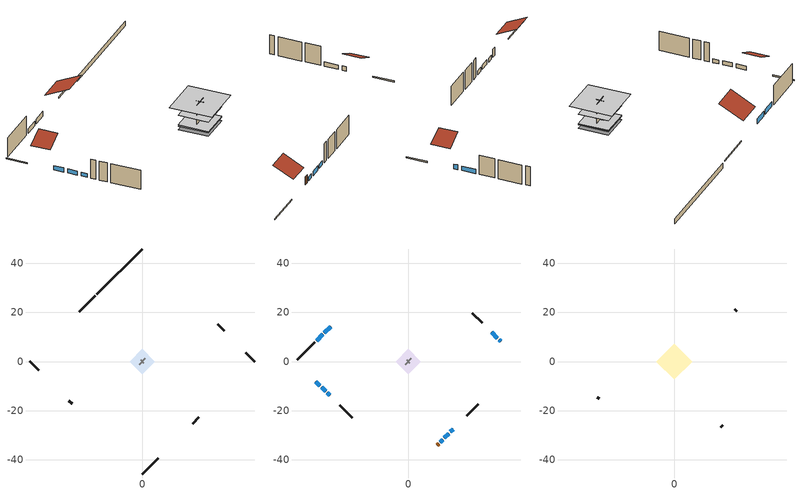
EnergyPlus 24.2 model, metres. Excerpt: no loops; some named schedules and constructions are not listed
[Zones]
crawlspace - vented
 floor foundation (Slab2 construction): -5.1,0 0,5.1 5.1,0 0,-5.1 z-0.91
 wall outside (RimJoist1 construction): -19.11,26.68 -25.59,20.2 z0.3:0.61
 wall outside (RimJoist2 construction): 45.79,0 42.19,3.6 z0.3:0.61
 wall outside (RimJoist3 construction): 0,-45.79 6.49,-39.3 z0.3:0.61
 wall outside (RimJoist4 construction): -45.79,0 -42.19,-3.6 z0.3:0.61
 wall foundation (FoundationWall1 construction): 0,45.79 -18.45,27.34 z-0.91:0.3
garage
 floor foundation (Slab1 construction): -5.17,0 0,5.17 5.17,0 0,-5.17 z0
 wall outside (Wall1 construction): 33.3,12.49 30.71,15.08 z0.3:5.18
 wall outside (Wall12 construction): -29.88,-15.91 -28.59,-17.2 z0.3:5.18
 wall outside (Wall2 construction): 20.47,-25.32 23.06,-22.73 z0.3:5.18
 wall to conditioned space (Wall5 construction Reversed): 1.29,1.29 -1.29,-1.29 z0.3:5.18
 wall to conditioned space (Wall6 construction Reversed): -0.65,0.65 0.65,-0.65 z0.3:5.18
conditioned space
 floor to crawlspace - vented (Floor1 construction): -5.1,0 0,5.1 5.1,0 0,-5.1 z0.3
 floor to garage (Floor3 construction): -5.17,0 0,5.17 5.17,0 0,-5.17 z0.3
 floor adiabatic (AdiabaticFloorConstruction): -5.1,0 0,5.1 5.1,0 0,-5.1 z2.74
 wall outside (AdiabaticWallConstruction 1): 11.71,-34.07 12.36,-33.43 z0.3:2.34
 wall outside (AdiabaticWallConstruction): -31.6,14.19 -34.13,11.66 / -34.79,11 -37.31,8.48 z0.3:1.52; -37.62,-8.17 -35.96,-9.83 / -35.3,-10.48 -33.65,-12.14 z0.3:1.34; 37.62,8.17 36.97,8.82 z0.3:1.49; 36.31,9.48 33.95,11.84 / 14.68,-31.11 16.47,-29.32 z0.3:1.43; 13.02,-32.77 14.02,-31.77 z0.3:1.28; 17.13,-28.66 18.29,-27.5 z0.3:1.4; -32.99,-12.8 -31.99,-13.8 z0.3:1.25
 wall outside (Wall3 construction): -37.97,7.82 -45.13,0.66 z0.3:5.18
 wall outside (Wall4 construction): 30.05,15.74 26.07,19.71 z0.3:5.18
 wall outside (Wall7 construction): 23.72,-22.07 28.41,-17.38 z0.3:5.18
 wall outside (Wall8 construction): -27.93,-17.86 -22.86,-22.93 z0.3:5.18
 window (WindowConstruction): -31.6,14.19 -34.13,11.66 z0.3:1.52
 window (WindowConstruction 9): -37.62,-8.17 -35.96,-9.83 z0.3:1.34
 window (WindowConstruction 1): -34.79,11 -37.31,8.48 z0.3:1.52
 window (WindowConstruction 2): 37.62,8.17 36.97,8.82 z0.3:1.49
 window (WindowConstruction 3): 36.31,9.48 33.95,11.84 z0.3:1.43
 window (WindowConstruction 4): 13.02,-32.77 14.02,-31.77 z0.3:1.28
 window (WindowConstruction 5): 14.68,-31.11 16.47,-29.32 z0.3:1.43
 window (WindowConstruction 6): 17.13,-28.66 18.29,-27.5 z0.3:1.4
 window (WindowConstruction 7): -35.3,-10.49 -33.65,-12.14 z0.3:1.34
 window (WindowConstruction 8): -32.99,-12.8 -31.99,-13.8 z0.3:1.25
 door (Door): 11.72,-34.07 12.36,-33.43 z0.3:2.34
 ceiling adiabatic (AdiabaticFloorConstruction): 0,-5.1 5.1,0 0,5.1 -5.1,0 z2.74
attic - vented
 floor to conditioned space (Floor2 construction Reversed): -7.27,0 0,7.27 7.27,0 0,-7.27 z5.18
 wall outside (Wall10 construction): -31.33,-14.45 -30.54,-15.25 z0.3:5.18
 wall outside (Wall11 construction): 18.94,-26.85 19.82,-25.97 z0.3:5.18
 wall outside (Wall9 construction): 25.42,20.37 24.62,21.17 z0.3:5.18
 roof outside (Roof1 construction): -30.95,14.84,5.18 -26.75,10.64,8.15 -22.05,15.34,8.15 -26.25,19.54,5.18
 roof outside (Roof2 construction): 38.27,7.52,5.18 35.36,4.6,7.24 38.62,1.34,7.24 41.53,4.26,5.18
 roof outside (Roof3 construction): -38.27,-7.52,5.18 -35.36,-4.6,7.24 -38.62,-1.34,7.24 -41.53,-4.26,5.18
 roof outside (Roof4 construction): 11.06,-34.73,5.18 7.56,-31.23,7.66 3.64,-35.14,7.66 7.14,-38.65,5.18
[Material] Roughness=Rough; Thermal Absorptance=0.9
Name | Thickness {m} | Conductivity {W/m-K} | Density {kg/m3} | Specific Heat {J/kg-K} | Solar Absorptance | Visible Absorptance
ceiling loosefill ins | 0.0846667 | 0.0480833 | 16.02 | 1046.75 | 0.7 | 0.7
ceiling stud and cavity | 0.1397 | 0.302811 | 65.682 | 1177.47 | 0.7 | 0.7
floor covering | 0.0127 | 0.0433444 | 54.468 | 1339.84 | 0.6 | 0.6
floor stud and cavity | 0.1397 | 0.923637 | 92.3553 | 1139.71 | 0.7 | 0.7
gypsum board | 0.0127 | 0.160291 | 801 | 837.4 | 0.6 | 0.6
osb sheathing 0.5 in. 2; osb sheathing 0.5 in. 3 | 0.0127 | 0.115458 | 512.64 | 1214.23 | 0.7 | 0.7
osb sheathing 0.75 in. | 0.01905 | 0.115458 | 512.64 | 1214.23 | 0.7 | 0.7
wall stud and cavity 2 | 0.1397 | 0.335416 | 139.0536 | 1170.24 | 0.7 | 0.7
[Construction]
Floor1 construction Reversed: floor covering, osb sheathing 0.75 in., floor stud and cavity
Floor2 construction: ceiling loosefill ins, ceiling stud and cavity, gypsum board
Wall5 construction: osb sheathing 0.5 in. 2, wall stud and cavity 2, gypsum board
Wall6 construction: osb sheathing 0.5 in. 3, wall stud and cavity 2, gypsum board
[EnergyManagementSystem:Program]
water_heater_Control: Set water_heater_HPWHSchedOverride = water_heater_T_set; If (water_heater_amb_temp<5.56) || (water_heater_amb_temp>48.89); Set water_heater_UESchedOverride = water_heater_T_set; Set water_heater_LESchedOverride = water_heater_T_set; Else; Set water_heater_UESchedOverride = water_heater_T_set - 9.0; Set water_heater_LESchedOverride = 0; EndIf
water_heater_hpwh_EC_adj: If WarmupFlag == 0; Set dhw_e_cons = water_heater_tank_energy + water_heater_tank_on_cycle_parasitic + water_heater_tank_off_cycle_parasitic + water_heater_coil_energy + water_heater_fan_energy; Set water_heater_hpwh_ec_adj_act = 0.0 * dhw_e_cons / 1; EndIf
water_heater_InletAir: Set water_heater_Tamb_act = water_heater_amb_temp; Set water_heater_RHamb_act = 0; Set water_heater_RHamb_act = water_heater_RHamb_act + (water_heater_amb_rh / 100) / 1; Set water_heater_sens_act = (0 - water_heater_sens_cool - (water_heater_tl + water_heater_fan_pwr)) / 1; Set water_heater_lat_act = (0 - water_heater_lat_cool) / 1
[EnergyManagementSystem:ProgramCallingManager]
boiler_hydronic_pump_disaggregate_program_calling_manager: EndOfSystemTimestepBeforeHVACReporting; boiler_hydronic_pump_disaggregate_program
boiler_hydronic_pump_power_program_calling_manager: EndOfSystemTimestepBeforeHVACReporting; boiler_hydronic_pump_power_program
component_loads_program_calling_manager: EndOfZoneTimestepAfterZoneReporting; component_loads_program
fridge_schedule_program_calling_manager: BeginZoneTimestepAfterInitHeatBalance; fridge_schedule_program
infil_program_calling_manager: BeginZoneTimestepAfterInitHeatBalance; infil_program
natural_vent_program_calling_manager: BeginZoneTimestepAfterInitHeatBalance; natural_vent_program
room_ac_supply_fan_disaggregate_program_calling_manager: EndOfSystemTimestepBeforeHVACReporting; room_ac_supply_fan_disaggregate_program
total_airflows_program_calling_manager: EndOfZoneTimestepAfterZoneReporting; total_airflows_program
total_loads_program_calling_manager: EndOfZoneTimestepAfterZoneReporting; total_loads_program
unmet_hours_program_calling_manager: EndOfZoneTimestepBeforeZoneReporting; unmet_hours_program
water_heater_hpwh_EC_adj_ProgramManager: EndOfSystemTimestepBeforeHVACReporting; water_heater_hpwh_EC_adj
water_heater_ProgramManager: InsideHVACSystemIterationLoop; water_heater_Control; water_heater_InletAir
[EnergyManagementSystem:OutputVariable]
Name | EMS Variable | Type of Data in Variable | Update Frequency | EMS Program or Subroutine | Units
boiler hydronic pump disaggregate htg primary | boiler_hydronic_pump_primary_htg | Summed | SystemTimestep | boiler_hydronic_pump_disaggregate_program | J
room ac supply fan disaggregate clg | room_ac_supply_fan_clg | Summed | SystemTimestep | room_ac_supply_fan_disaggregate_program | J
loads_htg_tot_peakload_outvar; loads_htg_tot_annual_outvar; loads_htg_tot_timeseries_outvar | loads_htg_tot | Summed | ZoneTimestep | total_loads_program | J
loads_clg_tot_peakload_outvar; loads_clg_tot_annual_outvar; loads_clg_tot_timeseries_outvar | loads_clg_tot | Summed | ZoneTimestep | total_loads_program | J
htg_unmet_hours_annual_outvar; htg_unmet_hours_timeseries_outvar | htg_unmet_hours | Summed | ZoneTimestep | unmet_hours_program | hr
clg_unmet_hours_annual_outvar; clg_unmet_hours_timeseries_outvar | clg_unmet_hours | Summed | ZoneTimestep | unmet_hours_program | hr
loads_htg_roofs_annual_outvar; loads_htg_roofs_timeseries_outvar | loads_htg_roofs | Summed | ZoneTimestep | component_loads_program | J
loads_htg_ceilings_annual_outvar; loads_htg_ceilings_timeseries_outvar | loads_htg_ceilings | Summed | ZoneTimestep | component_loads_program | J
loads_htg_walls_annual_outvar; loads_htg_walls_timeseries_outvar | loads_htg_walls | Summed | ZoneTimestep | component_loads_program | J
loads_htg_rim_joists_annual_outvar; loads_htg_rim_joists_timeseries_outvar | loads_htg_rim_joists | Summed | ZoneTimestep | component_loads_program | J
loads_htg_foundation_walls_annual_outvar; loads_htg_foundation_walls_timeseries_outvar | loads_htg_foundation_walls | Summed | ZoneTimestep | component_loads_program | J
loads_htg_doors_annual_outvar; loads_htg_doors_timeseries_outvar | loads_htg_doors | Summed | ZoneTimestep | component_loads_program | J
loads_htg_windows_conduction_annual_outvar; loads_htg_windows_conduction_timeseries_outvar | loads_htg_windows_conduction | Summed | ZoneTimestep | component_loads_program | J
loads_htg_windows_solar_annual_outvar; loads_htg_windows_solar_timeseries_outvar | loads_htg_windows_solar | Summed | ZoneTimestep | component_loads_program | J
loads_htg_skylights_conduction_annual_outvar; loads_htg_skylights_conduction_timeseries_outvar | loads_htg_skylights_conduction | Summed | ZoneTimestep | component_loads_program | J
loads_htg_skylights_solar_annual_outvar; loads_htg_skylights_solar_timeseries_outvar | loads_htg_skylights_solar | Summed | ZoneTimestep | component_loads_program | J
loads_htg_floors_annual_outvar; loads_htg_floors_timeseries_outvar | loads_htg_floors | Summed | ZoneTimestep | component_loads_program | J
loads_htg_slabs_annual_outvar; loads_htg_slabs_timeseries_outvar | loads_htg_slabs | Summed | ZoneTimestep | component_loads_program | J
loads_htg_internal_mass_annual_outvar; loads_htg_internal_mass_timeseries_outvar | loads_htg_internal_mass | Summed | ZoneTimestep | component_loads_program | J
loads_htg_infil_annual_outvar; loads_htg_infil_timeseries_outvar | loads_htg_infil | Summed | ZoneTimestep | component_loads_program | J
loads_htg_natvent_annual_outvar; loads_htg_natvent_timeseries_outvar | loads_htg_natvent | Summed | ZoneTimestep | component_loads_program | J
loads_htg_mechvent_annual_outvar; loads_htg_mechvent_timeseries_outvar | loads_htg_mechvent | Summed | ZoneTimestep | component_loads_program | J
loads_htg_whf_annual_outvar; loads_htg_whf_timeseries_outvar | loads_htg_whf | Summed | ZoneTimestep | component_loads_program | J
loads_htg_ducts_annual_outvar; loads_htg_ducts_timeseries_outvar | loads_htg_ducts | Summed | ZoneTimestep | component_loads_program | J
loads_htg_intgains_annual_outvar; loads_htg_intgains_timeseries_outvar | loads_htg_intgains | Summed | ZoneTimestep | component_loads_program | J
loads_htg_lighting_annual_outvar; loads_htg_lighting_timeseries_outvar | loads_htg_lighting | Summed | ZoneTimestep | component_loads_program | J
loads_clg_roofs_annual_outvar; loads_clg_roofs_timeseries_outvar | loads_clg_roofs | Summed | ZoneTimestep | component_loads_program | J
loads_clg_ceilings_annual_outvar; loads_clg_ceilings_timeseries_outvar | loads_clg_ceilings | Summed | ZoneTimestep | component_loads_program | J
loads_clg_walls_annual_outvar; loads_clg_walls_timeseries_outvar | loads_clg_walls | Summed | ZoneTimestep | component_loads_program | J
loads_clg_rim_joists_annual_outvar; loads_clg_rim_joists_timeseries_outvar | loads_clg_rim_joists | Summed | ZoneTimestep | component_loads_program | J
loads_clg_foundation_walls_annual_outvar; loads_clg_foundation_walls_timeseries_outvar | loads_clg_foundation_walls | Summed | ZoneTimestep | component_loads_program | J
loads_clg_doors_annual_outvar; loads_clg_doors_timeseries_outvar | loads_clg_doors | Summed | ZoneTimestep | component_loads_program | J
loads_clg_windows_conduction_annual_outvar; loads_clg_windows_conduction_timeseries_outvar | loads_clg_windows_conduction | Summed | ZoneTimestep | component_loads_program | J
loads_clg_windows_solar_annual_outvar; loads_clg_windows_solar_timeseries_outvar | loads_clg_windows_solar | Summed | ZoneTimestep | component_loads_program | J
loads_clg_skylights_conduction_annual_outvar; loads_clg_skylights_conduction_timeseries_outvar | loads_clg_skylights_conduction | Summed | ZoneTimestep | component_loads_program | J
loads_clg_skylights_solar_annual_outvar; loads_clg_skylights_solar_timeseries_outvar | loads_clg_skylights_solar | Summed | ZoneTimestep | component_loads_program | J
loads_clg_floors_annual_outvar; loads_clg_floors_timeseries_outvar | loads_clg_floors | Summed | ZoneTimestep | component_loads_program | J
loads_clg_slabs_annual_outvar; loads_clg_slabs_timeseries_outvar | loads_clg_slabs | Summed | ZoneTimestep | component_loads_program | J
loads_clg_internal_mass_annual_outvar; loads_clg_internal_mass_timeseries_outvar | loads_clg_internal_mass | Summed | ZoneTimestep | component_loads_program | J
loads_clg_infil_annual_outvar; loads_clg_infil_timeseries_outvar | loads_clg_infil | Summed | ZoneTimestep | component_loads_program | J
loads_clg_natvent_annual_outvar; loads_clg_natvent_timeseries_outvar | loads_clg_natvent | Summed | ZoneTimestep | component_loads_program | J
loads_clg_mechvent_annual_outvar; loads_clg_mechvent_timeseries_outvar | loads_clg_mechvent | Summed | ZoneTimestep | component_loads_program | J
loads_clg_whf_annual_outvar; loads_clg_whf_timeseries_outvar | loads_clg_whf | Summed | ZoneTimestep | component_loads_program | J
loads_clg_ducts_annual_outvar; loads_clg_ducts_timeseries_outvar | loads_clg_ducts | Summed | ZoneTimestep | component_loads_program | J
loads_clg_intgains_annual_outvar; loads_clg_intgains_timeseries_outvar | loads_clg_intgains | Summed | ZoneTimestep | component_loads_program | J
loads_clg_lighting_annual_outvar; loads_clg_lighting_timeseries_outvar | loads_clg_lighting | Summed | ZoneTimestep | component_loads_program | J
total_infil_flow_rate_timeseries_outvar | total_infil_flow_rate | Averaged | ZoneTimestep | total_airflows_program | m^3/s
total_mechvent_flow_rate_timeseries_outvar | total_mechvent_flow_rate | Averaged | ZoneTimestep | total_airflows_program | m^3/s
total_natvent_flow_rate_timeseries_outvar | total_natvent_flow_rate | Averaged | ZoneTimestep | total_airflows_program | m^3/s
total_whf_flow_rate_timeseries_outvar | total_whf_flow_rate | Averaged | ZoneTimestep | total_airflows_program | m^3/s
[Schedule:Day:Interval]
trans schedule winter=0.85 summer=0.7 day; trans schedule winter=0.85 summer=0.7 day 2: No, 24:00, 0.85
trans schedule winter=0.85 summer=0.7 day 1: No, 24:00, 0.7
trans schedule winter=0.85 summer=0.7 default day; mech vent bath fan 0 schedule default day; mech vent range fan 0 schedule default day; misc pool heater schedule default day; misc pool pump schedule default day; general water use schedule default day; freezer schedule default day; cooling season schedule day; cooling season schedule day 2; cooling season schedule default day; exterior lighting schedule default day; natural vent schedule default day: No, 24:00, 0
mech vent bath fan 0 schedule day: No, 02:00, 0, 03:00, 1, 24:00, 0
mech vent range fan 0 schedule day: No, 12:00, 0, 13:00, 1, 24:00, 0
misc pool heater schedule day; misc pool heater schedule day 10; misc pool pump schedule day; misc pool pump schedule day 10: No, 03:00, 0.0234796, 04:00, 0.0313062, 05:00, 0.0626123, 06:00, 0.117398, 07:00, 0.20349, 08:00, 0.344368, 09:00, 0.657429, 10:00, 0.947011, 11:00, 0.993971, 12:00, 0.947011, 13:00, 0.939185, 14:00, 0.704389, 15:00, 0.586991, 16:00, 0.477419, 17:00, 0.289582, 18:00, 0.18001, 19:00, 0.101745, 20:00, 0.0626123, 21:00, 0.0313062, 24:00, 0.0234796
misc pool heater schedule day 1; misc pool pump schedule day 1: No, 03:00, 0.023622, 04:00, 0.0314961, 05:00, 0.0629921, 06:00, 0.11811, 07:00, 0.204724, 08:00, 0.346457, 09:00, 0.661417, 10:00, 0.952756, 11:00, 1, 12:00, 0.952756, 13:00, 0.944882, 14:00, 0.708661, 15:00, 0.590551, 16:00, 0.480315, 17:00, 0.291339, 18:00, 0.181102, 19:00, 0.102362, 20:00, 0.0629921, 21:00, 0.0314961, 24:00, 0.023622
misc pool heater schedule day 2; misc pool heater schedule day 4; misc pool pump schedule day 2; misc pool pump schedule day 4: No, 03:00, 0.0206108, 04:00, 0.0274811, 05:00, 0.0549621, 06:00, 0.103054, 07:00, 0.178627, 08:00, 0.302292, 09:00, 0.577102, 10:00, 0.831302, 11:00, 0.872524, 12:00, 0.831302, 13:00, 0.824432, 14:00, 0.618324, 15:00, 0.51527, 16:00, 0.419086, 17:00, 0.2542, 18:00, 0.158016, 19:00, 0.0893134, 20:00, 0.0549621, 21:00, 0.0274811, 24:00, 0.0206108
misc pool heater schedule day 3; misc pool pump schedule day 3: No, 03:00, 0.0205498, 04:00, 0.0273997, 05:00, 0.0547994, 06:00, 0.102749, 07:00, 0.178098, 08:00, 0.301396, 09:00, 0.575393, 10:00, 0.82884, 11:00, 0.86994, 12:00, 0.82884, 13:00, 0.82199, 14:00, 0.616493, 15:00, 0.513744, 16:00, 0.417845, 17:00, 0.253447, 18:00, 0.157548, 19:00, 0.0890489, 20:00, 0.0547994, 21:00, 0.0273997, 24:00, 0.0205498
misc pool heater schedule day 5; misc pool heater schedule day 7; misc pool pump schedule day 5; misc pool pump schedule day 7: No, 03:00, 0.0180675, 04:00, 0.02409, 05:00, 0.04818, 06:00, 0.0903375, 07:00, 0.156585, 08:00, 0.26499, 09:00, 0.50589, 10:00, 0.728723, 11:00, 0.764858, 12:00, 0.728723, 13:00, 0.7227, 14:00, 0.542025, 15:00, 0.451688, 16:00, 0.367373, 17:00, 0.222833, 18:00, 0.138518, 19:00, 0.0782925, 20:00, 0.04818, 21:00, 0.02409, 24:00, 0.0180675
misc pool heater schedule day 6; misc pool pump schedule day 6: No, 03:00, 0.0179658, 04:00, 0.0239544, 05:00, 0.0479087, 06:00, 0.0898289, 07:00, 0.155703, 08:00, 0.263498, 09:00, 0.503042, 10:00, 0.72462, 11:00, 0.760551, 12:00, 0.72462, 13:00, 0.718631, 14:00, 0.538973, 15:00, 0.449144, 16:00, 0.365304, 17:00, 0.221578, 18:00, 0.137738, 19:00, 0.0778517, 20:00, 0.0479087, 21:00, 0.0239544, 24:00, 0.0179658
misc pool heater schedule day 8; misc pool pump schedule day 8: No, 03:00, 0.0198987, 04:00, 0.0265316, 05:00, 0.0530631, 06:00, 0.0994934, 07:00, 0.172455, 08:00, 0.291847, 09:00, 0.557163, 10:00, 0.80258, 11:00, 0.842377, 12:00, 0.80258, 13:00, 0.795947, 14:00, 0.59696, 15:00, 0.497467, 16:00, 0.404606, 17:00, 0.245417, 18:00, 0.152557, 19:00, 0.0862276, 20:00, 0.0530631, 21:00, 0.0265316, 24:00, 0.0198987
misc pool heater schedule day 9; misc pool pump schedule day 9: No, 03:00, 0.0198173, 04:00, 0.0264231, 05:00, 0.0528461, 06:00, 0.0990865, 07:00, 0.17175, 08:00, 0.290654, 09:00, 0.554884, 10:00, 0.799297, 11:00, 0.838932, 12:00, 0.799297, 13:00, 0.792692, 14:00, 0.594519, 15:00, 0.495432, 16:00, 0.402952, 17:00, 0.244413, 18:00, 0.151933, 19:00, 0.0858749, 20:00, 0.0528461, 21:00, 0.0264231, 24:00, 0.0198173
general water use schedule day: No, 01:00, 0.315068, 03:00, 0.287671, 04:00, 0.342466, 05:00, 0.369863, 06:00, 0.520548, 07:00, 0.60274, 08:00, 0.534247, 10:00, 0.506849, 11:00, 0.465753, 14:00, 0.479452, 15:00, 0.534247, 16:00, 0.589041, 17:00, 0.69863, 18:00, 0.876712, 19:00, 0.890411, 20:00, 0.986301, 21:00, 1, 22:00, 0.863014, 23:00, 0.616438, 24:00, 0.465753
freezer schedule day; freezer schedule day 6: No, 01:00, 0.610949, 02:00, 0.595675, 03:00, 0.580401, 04:00, 0.565128, 06:00, 0.549854, 07:00, 0.580401, 08:00, 0.610949, 10:00, 0.626223, 12:00, 0.610949, 15:00, 0.641496, 16:00, 0.626223, 17:00, 0.672044, 18:00, 0.733139, 19:00, 0.763686, 20:00, 0.733139, 21:00, 0.717865, 22:00, 0.702591, 23:00, 0.672044, 24:00, 0.626223
freezer schedule day 1: No, 01:00, 0.609489, 02:00, 0.594252, 03:00, 0.579015, 04:00, 0.563777, 06:00, 0.54854, 07:00, 0.579015, 08:00, 0.609489, 10:00, 0.624726, 12:00, 0.609489, 15:00, 0.639964, 16:00, 0.624726, 17:00, 0.670438, 18:00, 0.731387, 19:00, 0.761861, 20:00, 0.731387, 21:00, 0.71615, 22:00, 0.700912, 23:00, 0.670438, 24:00, 0.624726
freezer schedule day 2: No, 01:00, 0.791241, 02:00, 0.77146, 03:00, 0.751679, 04:00, 0.731898, 06:00, 0.712117, 07:00, 0.751679, 08:00, 0.791241, 10:00, 0.811022, 12:00, 0.791241, 15:00, 0.830803, 16:00, 0.811022, 17:00, 0.870365, 18:00, 0.949489, 19:00, 0.989051, 20:00, 0.949489, 21:00, 0.929708, 22:00, 0.909927, 23:00, 0.870365, 24:00, 0.811022
freezer schedule day 3: No, 01:00, 0.8, 02:00, 0.78, 03:00, 0.76, 04:00, 0.74, 06:00, 0.72, 07:00, 0.76, 08:00, 0.8, 10:00, 0.82, 12:00, 0.8, 15:00, 0.84, 16:00, 0.82, 17:00, 0.88, 18:00, 0.96, 19:00, 1, 20:00, 0.96, 21:00, 0.94, 22:00, 0.92, 23:00, 0.88, 24:00, 0.82
freezer schedule day 4: No, 01:00, 0.679562, 02:00, 0.662573, 03:00, 0.645584, 04:00, 0.628595, 06:00, 0.611606, 07:00, 0.645584, 08:00, 0.679562, 10:00, 0.696551, 12:00, 0.679562, 15:00, 0.71354, 16:00, 0.696551, 17:00, 0.747518, 18:00, 0.815474, 19:00, 0.849453, 20:00, 0.815474, 21:00, 0.798485, 22:00, 0.781496, 23:00, 0.747518, 24:00, 0.696551
freezer schedule day 5: No, 01:00, 0.675182, 02:00, 0.658303, 03:00, 0.641423, 04:00, 0.624544, 06:00, 0.607664, 07:00, 0.641423, 08:00, 0.675182, 10:00, 0.692062, 12:00, 0.675182, 15:00, 0.708942, 16:00, 0.692062, 17:00, 0.742701, 18:00, 0.810219, 19:00, 0.843978, 20:00, 0.810219, 21:00, 0.793339, 22:00, 0.77646, 23:00, 0.742701, 24:00, 0.692062
cooling season schedule day 1; natural vent schedule day: No, 24:00, 1
exterior lighting schedule day: No, 01:00, 0.566667, 03:00, 0.524167, 05:00, 0.495833, 06:00, 0.5525, 07:00, 0.623333, 08:00, 0.580833, 09:00, 0.439167, 10:00, 0.354167, 12:00, 0.34, 13:00, 0.354167, 14:00, 0.396667, 15:00, 0.425, 16:00, 0.495833, 17:00, 0.623333, 18:00, 0.793333, 19:00, 0.906667, 20:00, 0.963333, 21:00, 0.991667, 22:00, 0.920833, 23:00, 0.793333, 24:00, 0.665833
exterior lighting schedule day 1: No, 01:00, 0.528571, 03:00, 0.488929, 05:00, 0.4625, 06:00, 0.515357, 07:00, 0.581429, 08:00, 0.541786, 09:00, 0.409643, 10:00, 0.330357, 12:00, 0.317143, 13:00, 0.330357, 14:00, 0.37, 15:00, 0.396429, 16:00, 0.4625, 17:00, 0.581429, 18:00, 0.74, 19:00, 0.845714, 20:00, 0.898571, 21:00, 0.925, 22:00, 0.858929, 23:00, 0.74, 24:00, 0.621071
exterior lighting schedule day 10: No, 01:00, 0.552381, 03:00, 0.510952, 05:00, 0.483333, 06:00, 0.538571, 07:00, 0.607619, 08:00, 0.56619, 09:00, 0.428095, 10:00, 0.345238, 12:00, 0.331429, 13:00, 0.345238, 14:00, 0.386667, 15:00, 0.414286, 16:00, 0.483333, 17:00, 0.607619, 18:00, 0.773333, 19:00, 0.88381, 20:00, 0.939048, 21:00, 0.966667, 22:00, 0.897619, 23:00, 0.773333, 24:00, 0.649048
exterior lighting schedule day 11: No, 01:00, 0.571429, 03:00, 0.528571, 05:00, 0.5, 06:00, 0.557143, 07:00, 0.628571, 08:00, 0.585714, 09:00, 0.442857, 10:00, 0.357143, 12:00, 0.342857, 13:00, 0.357143, 14:00, 0.4, 15:00, 0.428571, 16:00, 0.5, 17:00, 0.628571, 18:00, 0.8, 19:00, 0.914286, 20:00, 0.971429, 21:00, 1, 22:00, 0.928571, 23:00, 0.8, 24:00, 0.671429
exterior lighting schedule day 2: No, 01:00, 0.485714, 03:00, 0.449286, 05:00, 0.425, 06:00, 0.473571, 07:00, 0.534286, 08:00, 0.497857, 09:00, 0.376429, 10:00, 0.303571, 12:00, 0.291429, 13:00, 0.303571, 14:00, 0.34, 15:00, 0.364286, 16:00, 0.425, 17:00, 0.534286, 18:00, 0.68, 19:00, 0.777143, 20:00, 0.825714, 21:00, 0.85, 22:00, 0.789286, 23:00, 0.68, 24:00, 0.570714
exterior lighting schedule day 3: No, 01:00, 0.442857, 03:00, 0.409643, 05:00, 0.3875, 06:00, 0.431786, 07:00, 0.487143, 08:00, 0.453929, 09:00, 0.343214, 10:00, 0.276786, 12:00, 0.265714, 13:00, 0.276786, 14:00, 0.31, 15:00, 0.332143, 16:00, 0.3875, 17:00, 0.487143, 18:00, 0.62, 19:00, 0.708571, 20:00, 0.752857, 21:00, 0.775, 22:00, 0.719643, 23:00, 0.62, 24:00, 0.520357
exterior lighting schedule day 4: No, 01:00, 0.4, 03:00, 0.37, 05:00, 0.35, 06:00, 0.39, 07:00, 0.44, 08:00, 0.41, 09:00, 0.31, 10:00, 0.25, 12:00, 0.24, 13:00, 0.25, 14:00, 0.28, 15:00, 0.3, 16:00, 0.35, 17:00, 0.44, 18:00, 0.56, 19:00, 0.64, 20:00, 0.68, 21:00, 0.7, 22:00, 0.65, 23:00, 0.56, 24:00, 0.47
exterior lighting schedule day 5: No, 01:00, 0.380952, 03:00, 0.352381, 05:00, 0.333333, 06:00, 0.371429, 07:00, 0.419048, 08:00, 0.390476, 09:00, 0.295238, 10:00, 0.238095, 12:00, 0.228571, 13:00, 0.238095, 14:00, 0.266667, 15:00, 0.285714, 16:00, 0.333333, 17:00, 0.419048, 18:00, 0.533333, 19:00, 0.609524, 20:00, 0.647619, 21:00, 0.666667, 22:00, 0.619048, 23:00, 0.533333, 24:00, 0.447619
exterior lighting schedule day 6: No, 01:00, 0.390476, 03:00, 0.36119, 05:00, 0.341667, 06:00, 0.380714, 07:00, 0.429524, 08:00, 0.400238, 09:00, 0.302619, 10:00, 0.244048, 12:00, 0.234286, 13:00, 0.244048, 14:00, 0.273333, 15:00, 0.292857, 16:00, 0.341667, 17:00, 0.429524, 18:00, 0.546667, 19:00, 0.624762, 20:00, 0.66381, 21:00, 0.683333, 22:00, 0.634524, 23:00, 0.546667, 24:00, 0.45881
exterior lighting schedule day 7: No, 01:00, 0.419048, 03:00, 0.387619, 05:00, 0.366667, 06:00, 0.408571, 07:00, 0.460952, 08:00, 0.429524, 09:00, 0.324762, 10:00, 0.261905, 12:00, 0.251429, 13:00, 0.261905, 14:00, 0.293333, 15:00, 0.314286, 16:00, 0.366667, 17:00, 0.460952, 18:00, 0.586667, 19:00, 0.670476, 20:00, 0.712381, 21:00, 0.733333, 22:00, 0.680952, 23:00, 0.586667, 24:00, 0.492381
exterior lighting schedule day 8: No, 01:00, 0.466667, 03:00, 0.431667, 05:00, 0.408333, 06:00, 0.455, 07:00, 0.513333, 08:00, 0.478333, 09:00, 0.361667, 10:00, 0.291667, 12:00, 0.28, 13:00, 0.291667, 14:00, 0.326667, 15:00, 0.35, 16:00, 0.408333, 17:00, 0.513333, 18:00, 0.653333, 19:00, 0.746667, 20:00, 0.793333, 21:00, 0.816667, 22:00, 0.758333, 23:00, 0.653333, 24:00, 0.548333
exterior lighting schedule day 9: No, 01:00, 0.509524, 03:00, 0.47131, 05:00, 0.445833, 06:00, 0.496786, 07:00, 0.560476, 08:00, 0.522262, 09:00, 0.394881, 10:00, 0.318452, 12:00, 0.305714, 13:00, 0.318452, 14:00, 0.356667, 15:00, 0.382143, 16:00, 0.445833, 17:00, 0.560476, 18:00, 0.713333, 19:00, 0.815238, 20:00, 0.86619, 21:00, 0.891667, 22:00, 0.827976, 23:00, 0.713333, 24:00, 0.59869
[Schedule:Week:Daily]
misc pool pump schedule Week Rule - Apr1-Apr28: misc pool pump schedule day 3, misc pool pump schedule day 3, misc pool pump schedule day 3, misc pool pump schedule day 3, misc pool pump schedule day 3, misc pool pump schedule day 3, misc pool pump schedule day 3, misc pool pump schedule default day, misc pool pump schedule default day, misc pool pump schedule default day, misc pool pump schedule default day, misc pool pump schedule default day
misc pool pump schedule Week Rule - Apr29-May5: misc pool pump schedule day 3, misc pool pump schedule day 3, misc pool pump schedule day 4, misc pool pump schedule day 4, misc pool pump schedule day 4, misc pool pump schedule day 4, misc pool pump schedule day 4, misc pool pump schedule default day, misc pool pump schedule default day, misc pool pump schedule default day, misc pool pump schedule default day, misc pool pump schedule default day
misc pool pump schedule Week Rule - May6-May26: misc pool pump schedule day 4, misc pool pump schedule day 4, misc pool pump schedule day 4, misc pool pump schedule day 4, misc pool pump schedule day 4, misc pool pump schedule day 4, misc pool pump schedule day 4, misc pool pump schedule default day, misc pool pump schedule default day, misc pool pump schedule default day, misc pool pump schedule default day, misc pool pump schedule default day
misc pool pump schedule Week Rule - May27-Jun2: misc pool pump schedule day 4, misc pool pump schedule day 4, misc pool pump schedule day 4, misc pool pump schedule day 4, misc pool pump schedule day 4, misc pool pump schedule day 5, misc pool pump schedule day 5, misc pool pump schedule default day, misc pool pump schedule default day, misc pool pump schedule default day, misc pool pump schedule default day, misc pool pump schedule default day
misc pool pump schedule Week Rule - Jun3-Jun30: misc pool pump schedule day 5, misc pool pump schedule day 5, misc pool pump schedule day 5, misc pool pump schedule day 5, misc pool pump schedule day 5, misc pool pump schedule day 5, misc pool pump schedule day 5, misc pool pump schedule default day, misc pool pump schedule default day, misc pool pump schedule default day, misc pool pump schedule default day, misc pool pump schedule default day
misc pool pump schedule Week Rule - Jul1-Aug25: misc pool pump schedule day 6, misc pool pump schedule day 6, misc pool pump schedule day 6, misc pool pump schedule day 6, misc pool pump schedule day 6, misc pool pump schedule day 6, misc pool pump schedule day 6, misc pool pump schedule default day, misc pool pump schedule default day, misc pool pump schedule default day, misc pool pump schedule default day, misc pool pump schedule default day
misc pool pump schedule Week Rule - Aug26-Sep1: misc pool pump schedule day 6, misc pool pump schedule day 6, misc pool pump schedule day 6, misc pool pump schedule day 6, misc pool pump schedule day 6, misc pool pump schedule day 6, misc pool pump schedule day 7, misc pool pump schedule default day, misc pool pump schedule default day, misc pool pump schedule default day, misc pool pump schedule default day, misc pool pump schedule default day
misc pool pump schedule Week Rule - Sep2-Sep29: misc pool pump schedule day 7, misc pool pump schedule day 7, misc pool pump schedule day 7, misc pool pump schedule day 7, misc pool pump schedule day 7, misc pool pump schedule day 7, misc pool pump schedule day 7, misc pool pump schedule default day, misc pool pump schedule default day, misc pool pump schedule default day, misc pool pump schedule default day, misc pool pump schedule default day
misc pool pump schedule Week Rule - Sep30-Oct6: misc pool pump schedule day 7, misc pool pump schedule day 8, misc pool pump schedule day 8, misc pool pump schedule day 8, misc pool pump schedule day 8, misc pool pump schedule day 8, misc pool pump schedule day 8, misc pool pump schedule default day, misc pool pump schedule default day, misc pool pump schedule default day, misc pool pump schedule default day, misc pool pump schedule default day
misc pool pump schedule Week Rule - Oct7-Oct27: misc pool pump schedule day 8, misc pool pump schedule day 8, misc pool pump schedule day 8, misc pool pump schedule day 8, misc pool pump schedule day 8, misc pool pump schedule day 8, misc pool pump schedule day 8, misc pool pump schedule default day, misc pool pump schedule default day, misc pool pump schedule default day, misc pool pump schedule default day, misc pool pump schedule default day
misc pool pump schedule Week Rule - Oct28-Nov3: misc pool pump schedule day 8, misc pool pump schedule day 8, misc pool pump schedule day 8, misc pool pump schedule day 8, misc pool pump schedule day 9, misc pool pump schedule day 9, misc pool pump schedule day 9, misc pool pump schedule default day, misc pool pump schedule default day, misc pool pump schedule default day, misc pool pump schedule default day, misc pool pump schedule default day
misc pool pump schedule Week Rule - Nov4-Nov24: misc pool pump schedule day 9, misc pool pump schedule day 9, misc pool pump schedule day 9, misc pool pump schedule day 9, misc pool pump schedule day 9, misc pool pump schedule day 9, misc pool pump schedule day 9, misc pool pump schedule default day, misc pool pump schedule default day, misc pool pump schedule default day, misc pool pump schedule default day, misc pool pump schedule default day
misc pool pump schedule Week Rule - Nov25-Dec1: misc pool pump schedule day 9, misc pool pump schedule day 9, misc pool pump schedule day 9, misc pool pump schedule day 9, misc pool pump schedule day 9, misc pool pump schedule day 9, misc pool pump schedule day 10, misc pool pump schedule default day, misc pool pump schedule default day, misc pool pump schedule default day, misc pool pump schedule default day, misc pool pump schedule default day
misc pool pump schedule Week Rule - Dec2-Dec31: misc pool pump schedule day 10, misc pool pump schedule day 10, misc pool pump schedule day 10, misc pool pump schedule day 10, misc pool pump schedule day 10, misc pool pump schedule day 10, misc pool pump schedule day 10, misc pool pump schedule default day, misc pool pump schedule default day, misc pool pump schedule default day, misc pool pump schedule default day, misc pool pump schedule default day
general water use schedule Week Rule - Jan1-Dec31: general water use schedule day, general water use schedule day, general water use schedule day, general water use schedule day, general water use schedule day, general water use schedule day, general water use schedule day, general water use schedule default day, general water use schedule default day, general water use schedule default day, general water use schedule default day, general water use schedule default day
freezer schedule Week Rule - Jan1-Jan27: freezer schedule day, freezer schedule day, freezer schedule day, freezer schedule day, freezer schedule day, freezer schedule day, freezer schedule day, freezer schedule default day, freezer schedule default day, freezer schedule default day, freezer schedule default day, freezer schedule default day
freezer schedule Week Rule - Jan28-Feb3: freezer schedule day, freezer schedule day, freezer schedule day, freezer schedule day, freezer schedule day 1, freezer schedule day 1, freezer schedule day 1, freezer schedule default day, freezer schedule default day, freezer schedule default day, freezer schedule default day, freezer schedule default day
freezer schedule Week Rule - Feb4-Feb24: freezer schedule day 1, freezer schedule day 1, freezer schedule day 1, freezer schedule day 1, freezer schedule day 1, freezer schedule day 1, freezer schedule day 1, freezer schedule default day, freezer schedule default day, freezer schedule default day, freezer schedule default day, freezer schedule default day
freezer schedule Week Rule - Feb25-Mar3: freezer schedule day 1, freezer schedule day 1, freezer schedule day 1, freezer schedule day 1, freezer schedule day 2, freezer schedule day 2, freezer schedule day 2, freezer schedule default day, freezer schedule default day, freezer schedule default day, freezer schedule default day, freezer schedule default day
freezer schedule Week Rule - Mar4-May26: freezer schedule day 2, freezer schedule day 2, freezer schedule day 2, freezer schedule day 2, freezer schedule day 2, freezer schedule day 2, freezer schedule day 2, freezer schedule default day, freezer schedule default day, freezer schedule default day, freezer schedule default day, freezer schedule default day
freezer schedule Week Rule - May27-Jun2: freezer schedule day 2, freezer schedule day 2, freezer schedule day 2, freezer schedule day 2, freezer schedule day 2, freezer schedule day 3, freezer schedule day 3, freezer schedule default day, freezer schedule default day, freezer schedule default day, freezer schedule default day, freezer schedule default day
freezer schedule Week Rule - Jun3-Sep29: freezer schedule day 3, freezer schedule day 3, freezer schedule day 3, freezer schedule day 3, freezer schedule day 3, freezer schedule day 3, freezer schedule day 3, freezer schedule default day, freezer schedule default day, freezer schedule default day, freezer schedule default day, freezer schedule default day
freezer schedule Week Rule - Sep30-Oct6: freezer schedule day 3, freezer schedule day 4, freezer schedule day 4, freezer schedule day 4, freezer schedule day 4, freezer schedule day 4, freezer schedule day 4, freezer schedule default day, freezer schedule default day, freezer schedule default day, freezer schedule default day, freezer schedule default day
freezer schedule Week Rule - Oct7-Oct27: freezer schedule day 4, freezer schedule day 4, freezer schedule day 4, freezer schedule day 4, freezer schedule day 4, freezer schedule day 4, freezer schedule day 4, freezer schedule default day, freezer schedule default day, freezer schedule default day, freezer schedule default day, freezer schedule default day
freezer schedule Week Rule - Oct28-Nov3: freezer schedule day 4, freezer schedule day 4, freezer schedule day 4, freezer schedule day 4, freezer schedule day 5, freezer schedule day 5, freezer schedule day 5, freezer schedule default day, freezer schedule default day, freezer schedule default day, freezer schedule default day, freezer schedule default day
freezer schedule Week Rule - Nov4-Nov24: freezer schedule day 5, freezer schedule day 5, freezer schedule day 5, freezer schedule day 5, freezer schedule day 5, freezer schedule day 5, freezer schedule day 5, freezer schedule default day, freezer schedule default day, freezer schedule default day, freezer schedule default day, freezer schedule default day
freezer schedule Week Rule - Nov25-Dec1: freezer schedule day 5, freezer schedule day 5, freezer schedule day 5, freezer schedule day 5, freezer schedule day 5, freezer schedule day 5, freezer schedule day 6, freezer schedule default day, freezer schedule default day, freezer schedule default day, freezer schedule default day, freezer schedule default day
freezer schedule Week Rule - Dec2-Dec31: freezer schedule day 6, freezer schedule day 6, freezer schedule day 6, freezer schedule day 6, freezer schedule day 6, freezer schedule day 6, freezer schedule day 6, freezer schedule default day, freezer schedule default day, freezer schedule default day, freezer schedule default day, freezer schedule default day
cooling season schedule Week Rule - Jan1-May26: cooling season schedule day, cooling season schedule day, cooling season schedule day, cooling season schedule day, cooling season schedule day, cooling season schedule day, cooling season schedule day, cooling season schedule default day, cooling season schedule default day, cooling season schedule default day, cooling season schedule default day, cooling season schedule default day
cooling season schedule Week Rule - May27-Jun2: cooling season schedule day, cooling season schedule day, cooling season schedule day, cooling season schedule day, cooling season schedule day, cooling season schedule day 1, cooling season schedule day 1, cooling season schedule default day, cooling season schedule default day, cooling season schedule default day, cooling season schedule default day, cooling season schedule default day
cooling season schedule Week Rule - Jun3-Sep29: cooling season schedule day 1, cooling season schedule day 1, cooling season schedule day 1, cooling season schedule day 1, cooling season schedule day 1, cooling season schedule day 1, cooling season schedule day 1, cooling season schedule default day, cooling season schedule default day, cooling season schedule default day, cooling season schedule default day, cooling season schedule default day
cooling season schedule Week Rule - Sep30-Oct6: cooling season schedule day 1, cooling season schedule day 2, cooling season schedule day 2, cooling season schedule day 2, cooling season schedule day 2, cooling season schedule day 2, cooling season schedule day 2, cooling season schedule default day, cooling season schedule default day, cooling season schedule default day, cooling season schedule default day, cooling season schedule default day
cooling season schedule Week Rule - Oct7-Dec31: cooling season schedule day 2, cooling season schedule day 2, cooling season schedule day 2, cooling season schedule day 2, cooling season schedule day 2, cooling season schedule day 2, cooling season schedule day 2, cooling season schedule default day, cooling season schedule default day, cooling season schedule default day, cooling season schedule default day, cooling season schedule default day
exterior lighting schedule Week Rule - Jan1-Jan27: exterior lighting schedule day, exterior lighting schedule day, exterior lighting schedule day, exterior lighting schedule day, exterior lighting schedule day, exterior lighting schedule day, exterior lighting schedule day, exterior lighting schedule default day, exterior lighting schedule default day, exterior lighting schedule default day, exterior lighting schedule default day, exterior lighting schedule default day
exterior lighting schedule Week Rule - Jan28-Feb3: exterior lighting schedule day, exterior lighting schedule day, exterior lighting schedule day, exterior lighting schedule day, exterior lighting schedule day 1, exterior lighting schedule day 1, exterior lighting schedule day 1, exterior lighting schedule default day, exterior lighting schedule default day, exterior lighting schedule default day, exterior lighting schedule default day, exterior lighting schedule default day
exterior lighting schedule Week Rule - Feb4-Feb24: exterior lighting schedule day 1, exterior lighting schedule day 1, exterior lighting schedule day 1, exterior lighting schedule day 1, exterior lighting schedule day 1, exterior lighting schedule day 1, exterior lighting schedule day 1, exterior lighting schedule default day, exterior lighting schedule default day, exterior lighting schedule default day, exterior lighting schedule default day, exterior lighting schedule default day
exterior lighting schedule Week Rule - Feb25-Mar3: exterior lighting schedule day 1, exterior lighting schedule day 1, exterior lighting schedule day 1, exterior lighting schedule day 1, exterior lighting schedule day 2, exterior lighting schedule day 2, exterior lighting schedule day 2, exterior lighting schedule default day, exterior lighting schedule default day, exterior lighting schedule default day, exterior lighting schedule default day, exterior lighting schedule default day
exterior lighting schedule Week Rule - Mar4-Mar31: exterior lighting schedule day 2, exterior lighting schedule day 2, exterior lighting schedule day 2, exterior lighting schedule day 2, exterior lighting schedule day 2, exterior lighting schedule day 2, exterior lighting schedule day 2, exterior lighting schedule default day, exterior lighting schedule default day, exterior lighting schedule default day, exterior lighting schedule default day, exterior lighting schedule default day
exterior lighting schedule Week Rule - Apr1-Apr28: exterior lighting schedule day 3, exterior lighting schedule day 3, exterior lighting schedule day 3, exterior lighting schedule day 3, exterior lighting schedule day 3, exterior lighting schedule day 3, exterior lighting schedule day 3, exterior lighting schedule default day, exterior lighting schedule default day, exterior lighting schedule default day, exterior lighting schedule default day, exterior lighting schedule default day
exterior lighting schedule Week Rule - Apr29-May5: exterior lighting schedule day 3, exterior lighting schedule day 3, exterior lighting schedule day 4, exterior lighting schedule day 4, exterior lighting schedule day 4, exterior lighting schedule day 4, exterior lighting schedule day 4, exterior lighting schedule default day, exterior lighting schedule default day, exterior lighting schedule default day, exterior lighting schedule default day, exterior lighting schedule default day
exterior lighting schedule Week Rule - May6-May26: exterior lighting schedule day 4, exterior lighting schedule day 4, exterior lighting schedule day 4, exterior lighting schedule day 4, exterior lighting schedule day 4, exterior lighting schedule day 4, exterior lighting schedule day 4, exterior lighting schedule default day, exterior lighting schedule default day, exterior lighting schedule default day, exterior lighting schedule default day, exterior lighting schedule default day
exterior lighting schedule Week Rule - May27-Jun2: exterior lighting schedule day 4, exterior lighting schedule day 4, exterior lighting schedule day 4, exterior lighting schedule day 4, exterior lighting schedule day 4, exterior lighting schedule day 5, exterior lighting schedule day 5, exterior lighting schedule default day, exterior lighting schedule default day, exterior lighting schedule default day, exterior lighting schedule default day, exterior lighting schedule default day
exterior lighting schedule Week Rule - Jun3-Jun30: exterior lighting schedule day 5, exterior lighting schedule day 5, exterior lighting schedule day 5, exterior lighting schedule day 5, exterior lighting schedule day 5, exterior lighting schedule day 5, exterior lighting schedule day 5, exterior lighting schedule default day, exterior lighting schedule default day, exterior lighting schedule default day, exterior lighting schedule default day, exterior lighting schedule default day
exterior lighting schedule Week Rule - Jul1-Jul28: exterior lighting schedule day 6, exterior lighting schedule day 6, exterior lighting schedule day 6, exterior lighting schedule day 6, exterior lighting schedule day 6, exterior lighting schedule day 6, exterior lighting schedule day 6, exterior lighting schedule default day, exterior lighting schedule default day, exterior lighting schedule default day, exterior lighting schedule default day, exterior lighting schedule default day
exterior lighting schedule Week Rule - Jul29-Aug4: exterior lighting schedule day 6, exterior lighting schedule day 6, exterior lighting schedule day 6, exterior lighting schedule day 7, exterior lighting schedule day 7, exterior lighting schedule day 7, exterior lighting schedule day 7, exterior lighting schedule default day, exterior lighting schedule default day, exterior lighting schedule default day, exterior lighting schedule default day, exterior lighting schedule default day
exterior lighting schedule Week Rule - Aug5-Aug25: exterior lighting schedule day 7, exterior lighting schedule day 7, exterior lighting schedule day 7, exterior lighting schedule day 7, exterior lighting schedule day 7, exterior lighting schedule day 7, exterior lighting schedule day 7, exterior lighting schedule default day, exterior lighting schedule default day, exterior lighting schedule default day, exterior lighting schedule default day, exterior lighting schedule default day
exterior lighting schedule Week Rule - Aug26-Sep1: exterior lighting schedule day 7, exterior lighting schedule day 7, exterior lighting schedule day 7, exterior lighting schedule day 7, exterior lighting schedule day 7, exterior lighting schedule day 7, exterior lighting schedule day 8, exterior lighting schedule default day, exterior lighting schedule default day, exterior lighting schedule default day, exterior lighting schedule default day, exterior lighting schedule default day
exterior lighting schedule Week Rule - Sep2-Sep29: exterior lighting schedule day 8, exterior lighting schedule day 8, exterior lighting schedule day 8, exterior lighting schedule day 8, exterior lighting schedule day 8, exterior lighting schedule day 8, exterior lighting schedule day 8, exterior lighting schedule default day, exterior lighting schedule default day, exterior lighting schedule default day, exterior lighting schedule default day, exterior lighting schedule default day
exterior lighting schedule Week Rule - Sep30-Oct6: exterior lighting schedule day 8, exterior lighting schedule day 9, exterior lighting schedule day 9, exterior lighting schedule day 9, exterior lighting schedule day 9, exterior lighting schedule day 9, exterior lighting schedule day 9, exterior lighting schedule default day, exterior lighting schedule default day, exterior lighting schedule default day, exterior lighting schedule default day, exterior lighting schedule default day
exterior lighting schedule Week Rule - Oct7-Oct27: exterior lighting schedule day 9, exterior lighting schedule day 9, exterior lighting schedule day 9, exterior lighting schedule day 9, exterior lighting schedule day 9, exterior lighting schedule day 9, exterior lighting schedule day 9, exterior lighting schedule default day, exterior lighting schedule default day, exterior lighting schedule default day, exterior lighting schedule default day, exterior lighting schedule default day
exterior lighting schedule Week Rule - Oct28-Nov3: exterior lighting schedule day 9, exterior lighting schedule day 9, exterior lighting schedule day 9, exterior lighting schedule day 9, exterior lighting schedule day 10, exterior lighting schedule day 10, exterior lighting schedule day 10, exterior lighting schedule default day, exterior lighting schedule default day, exterior lighting schedule default day, exterior lighting schedule default day, exterior lighting schedule default day
exterior lighting schedule Week Rule - Nov4-Nov24: exterior lighting schedule day 10, exterior lighting schedule day 10, exterior lighting schedule day 10, exterior lighting schedule day 10, exterior lighting schedule day 10, exterior lighting schedule day 10, exterior lighting schedule day 10, exterior lighting schedule default day, exterior lighting schedule default day, exterior lighting schedule default day, exterior lighting schedule default day, exterior lighting schedule default day
exterior lighting schedule Week Rule - Nov25-Dec1: exterior lighting schedule day 10, exterior lighting schedule day 10, exterior lighting schedule day 10, exterior lighting schedule day 10, exterior lighting schedule day 10, exterior lighting schedule day 10, exterior lighting schedule day 11, exterior lighting schedule default day, exterior lighting schedule default day, exterior lighting schedule default day, exterior lighting schedule default day, exterior lighting schedule default day
exterior lighting schedule Week Rule - Dec2-Dec31: exterior lighting schedule day 11, exterior lighting schedule day 11, exterior lighting schedule day 11, exterior lighting schedule day 11, exterior lighting schedule day 11, exterior lighting schedule day 11, exterior lighting schedule day 11, exterior lighting schedule default day, exterior lighting schedule default day, exterior lighting schedule default day, exterior lighting schedule default day, exterior lighting schedule default day
natural vent schedule Week Rule - Jan1-Jan6: natural vent schedule day, natural vent schedule day, natural vent schedule default day, natural vent schedule day, natural vent schedule default day, natural vent schedule day, natural vent schedule default day, natural vent schedule default day, natural vent schedule default day, natural vent schedule default day, natural vent schedule default day, natural vent schedule default day
natural vent schedule Week Rule - Jan7-Dec31: natural vent schedule default day, natural vent schedule day, natural vent schedule default day, natural vent schedule day, natural vent schedule default day, natural vent schedule day, natural vent schedule default day, natural vent schedule default day, natural vent schedule default day, natural vent schedule default day, natural vent schedule default day, natural vent schedule default day
[Schedule:Year]
cooling season schedule: cooling season schedule Week Rule - Jan1-May26, 1, 1, 5, 26, cooling season schedule Week Rule - May27-Jun2, 5, 27, 6, 2, cooling season schedule Week Rule - Jun3-Sep29, 6, 3, 9, 29, cooling season schedule Week Rule - Sep30-Oct6, 9, 30, 10, 6, cooling season schedule Week Rule - Oct7-Dec31, 10, 7, 12, 31
natural vent schedule: natural vent schedule Week Rule - Jan1-Jan6, 1, 1, 1, 6, natural vent schedule Week Rule - Jan7-Dec31, 1, 7, 12, 31
[Schedule:File]
hot_water_dishwasher: File=in.schedules.csv; Column Number=6; Rows to Skip at Top=1; Number of Hours of Data=8760; Column Separator=Comma; Interpolate to Timestep=Yes; Minutes per Item=15; Adjust Schedule for Daylight Savings=Yes
